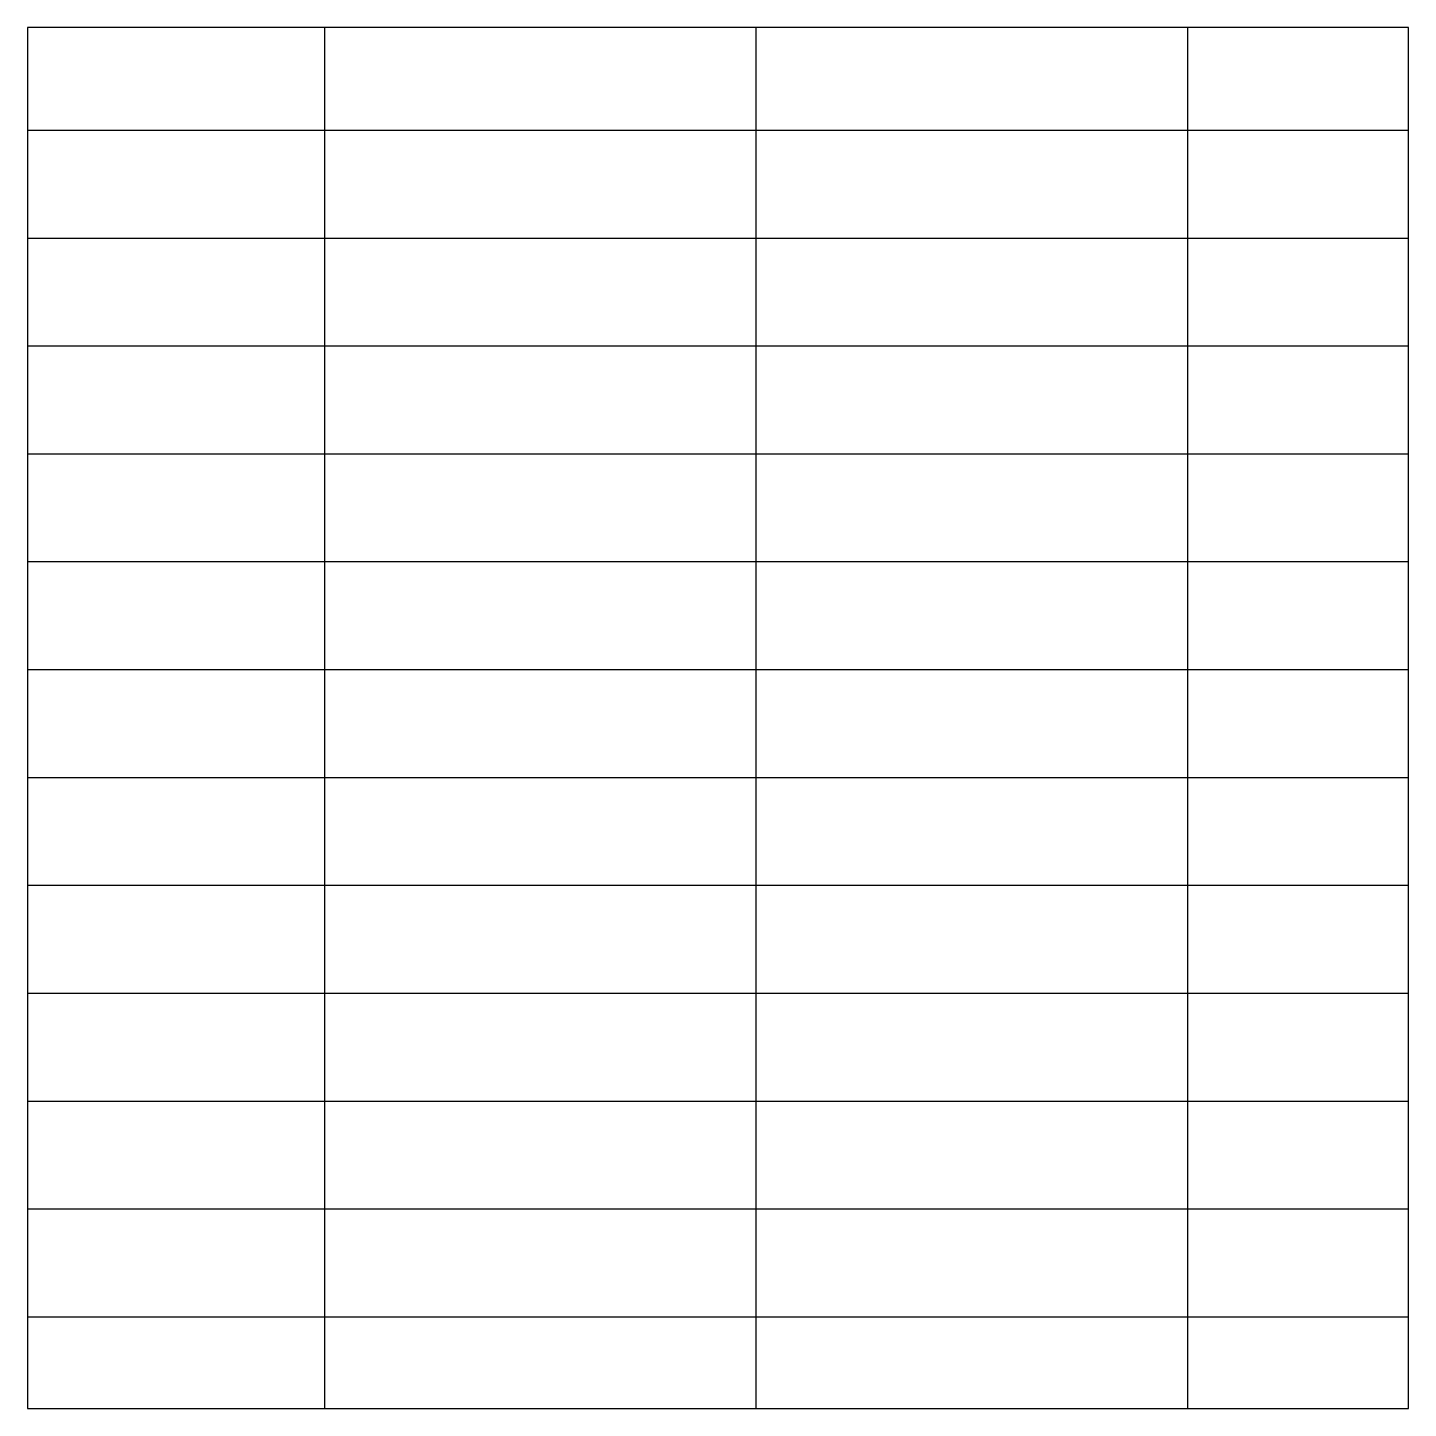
# Model space of a CAD drawing. Header units: feet. Extents: x -0.99 to 1.01, y -1.08 to 0.92.
import ezdxf

# ---------------------------------------------------------------- set-up
doc = ezdxf.new("R2010")
doc.units = ezdxf.units.FT
doc.header["$MEASUREMENT"] = 0

# ---------------------------------------------------------------- blocks, each defined once
blk = doc.blocks.new('basin')
for p, q in [((-0.05, 0.05), (-0.05, -0.05)), ((0.05, 0.05), (-0.05, 0.05)), ((0.05, -0.05), (0.05, 0.05)), ((-0.05, -0.05), (0.05, -0.05))]:
    blk.add_line(p, q)

msp = doc.modelspace()

# ---------------------------------------------------------------- hatches: boundary and pattern name
h = msp.add_hatch()
h.set_pattern_fill('GRATE', color=256, scale=5, style=0)
h.set_pattern_definition([(0, (-10349.93293, -4992.511), (0, 0.15625), []), (90, (-10349.9329, -4992.511), (-0.625, 4e-17), [])])
h.paths.add_polyline_path([(1.012, 0.9191), (-0.988, 0.9191), (-0.988, -1.0809), (1.012, -1.0809)])

# ---------------------------------------------------------------- block references
at = {"xscale": 20, "yscale": 20, "zscale": 20}
msp.add_blockref('basin', (0.012, -0.0809), dxfattribs=at)

doc.saveas('drawing.dxf')
